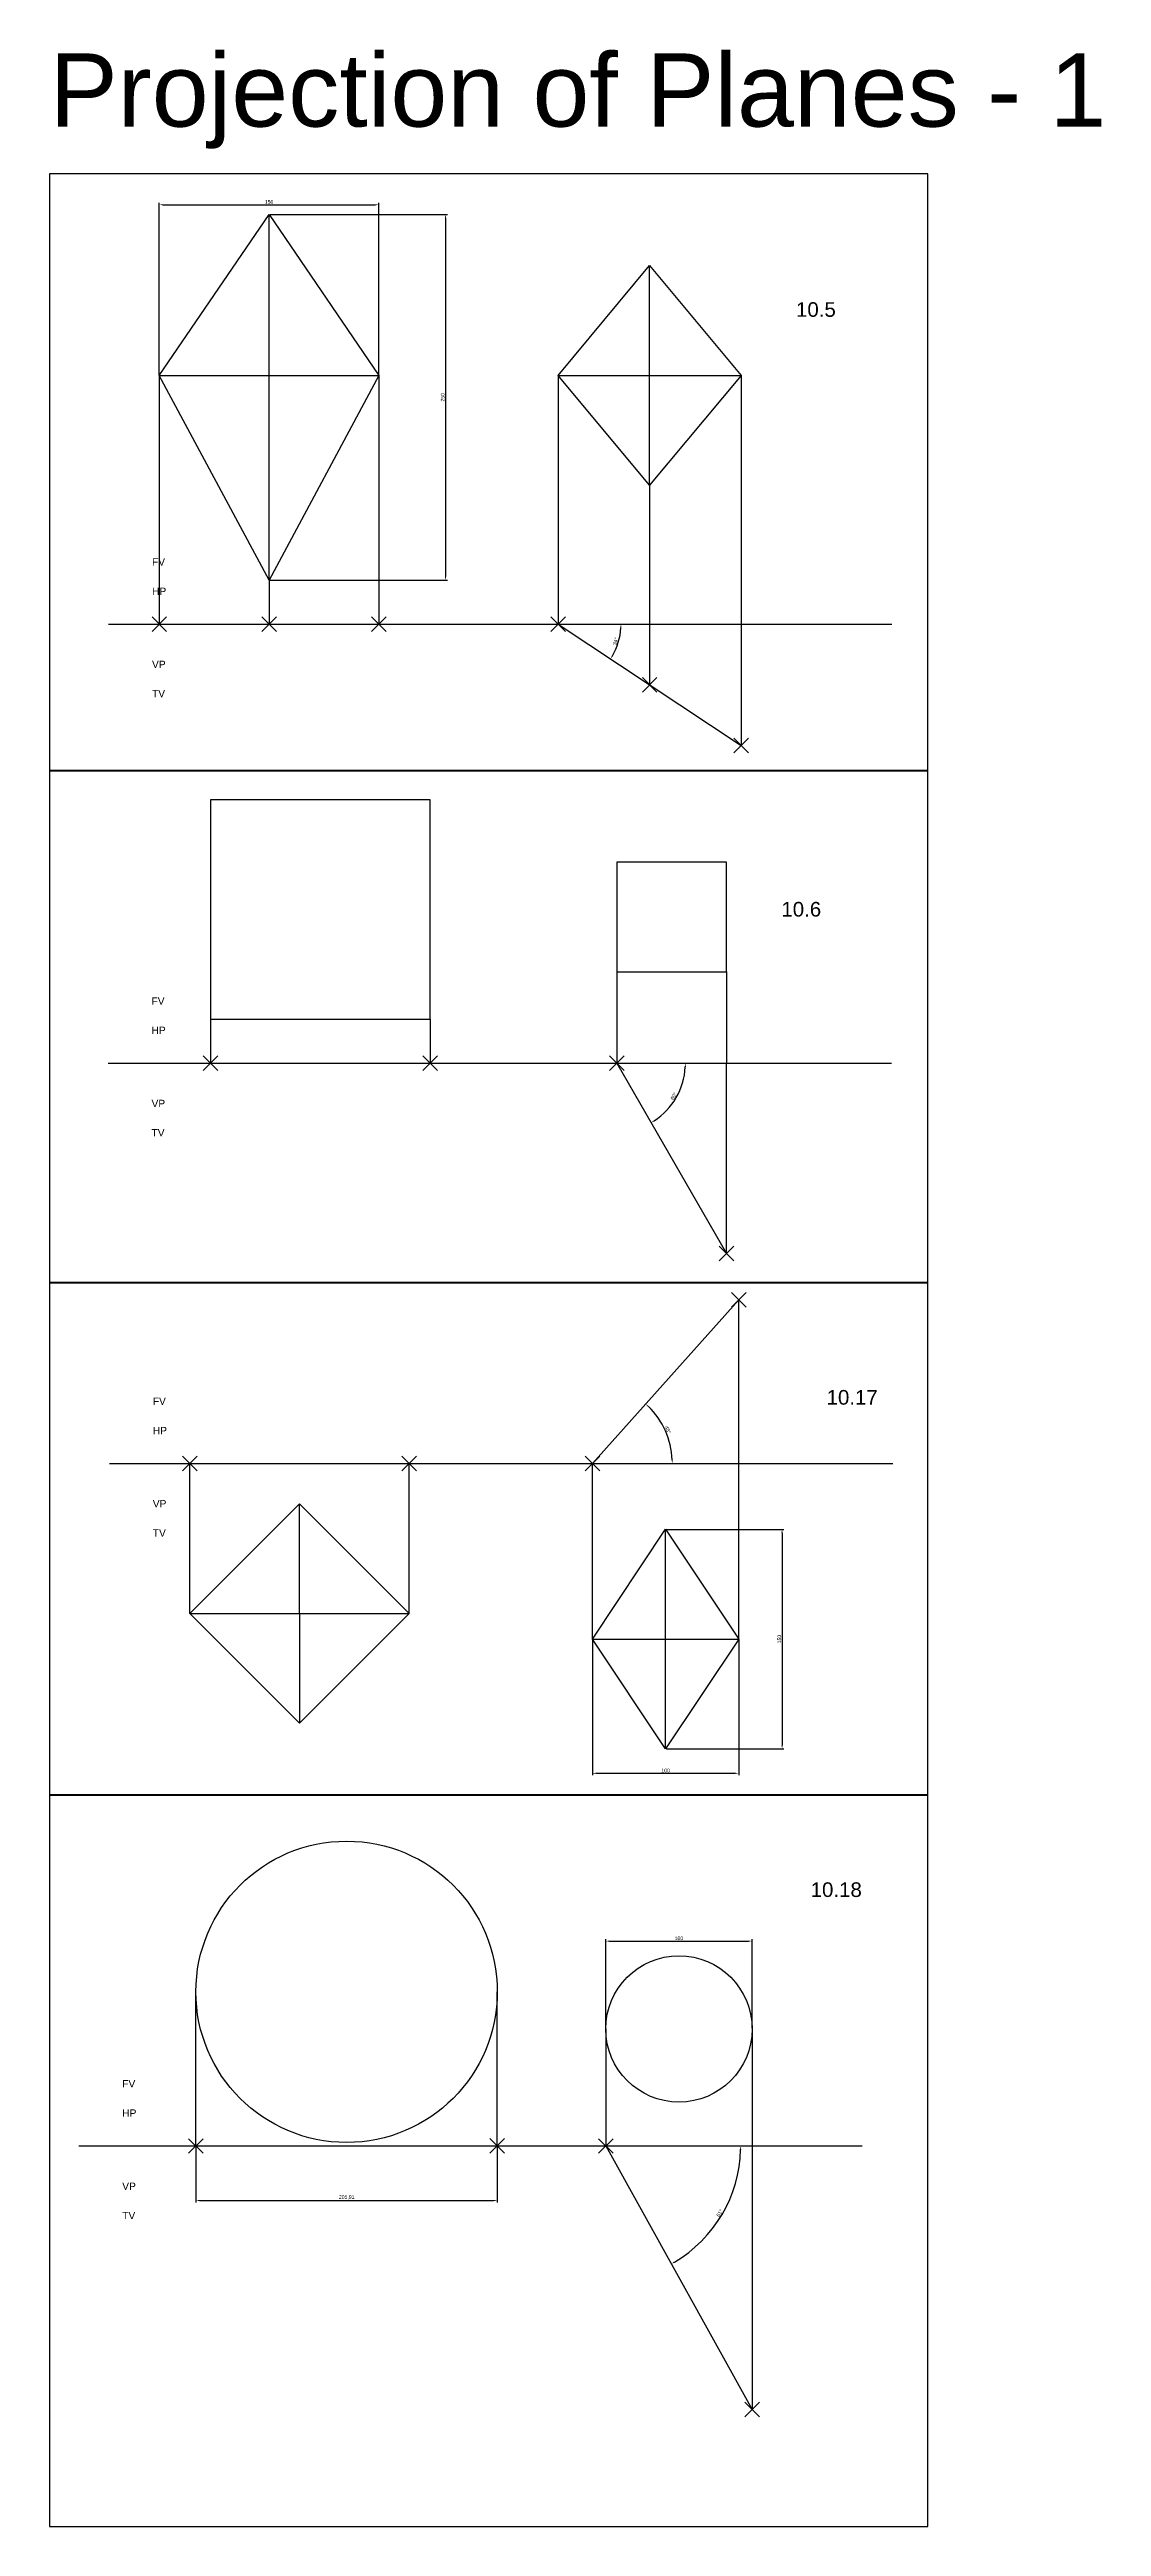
# Model space of a CAD drawing. Header units: millimetres. Extents: x 0 to 4015, y -1390 to 313.
# Drawn here: x 0 to 719, y -1390 to 303 of the extents above; entities that cross this region are included whole.
import ezdxf

# ---------------------------------------------------------------- set-up
doc = ezdxf.new("R2010")
doc.units = ezdxf.units.MM
doc.header["$PDMODE"] = 3
doc.header["$PDSIZE"] = 5
doc.styles.get("Standard").update_dxf_attribs({"font": 'arial.ttf'})
doc.dimstyles.new('ISO-25', dxfattribs={"dimtxt": 2.5, "dimasz": 2.5, "dimexe": 1.25, "dimexo": 0.625, "dimtad": 1, "dimtxsty": 'Standard', "dimcen": 2.5, "dimadec": 0, "dimazin": 0, "dimtfac": 1, "dimtmove": 0, "dimatfit": 3, "dimfxl": 1, "dimarcsym": 0})

# ---------------------------------------------------------------- blocks, each defined once
blk = doc.blocks.new('*D65')
at = {"color": 0, "lineweight": -2, "transparency": 16777216}
blk.add_arc((347.5, -90), 42.9, 329.7817, 356.6596, dxfattribs=at)
at = {"color": 0, "lineweight": 30, "transparency": 16777216}
for points in [[(389.9, -92.5), (390.7, -92.5), (390.4, -90)], [(384.9, -111.8), (384.2, -111.4), (383.2, -113.7)]]:
    blk.add_solid(points, dxfattribs=at)
at = {"layer": 'Defpoints', "color": 0, "lineweight": 30, "transparency": 16777216}
for p in [(40.3, -90), (347.5, -90), (575.6, -90), (387.2, -106.3), (472.5, -172.9)]:
    blk.add_point(p, dxfattribs=at)
at = {"color": 0, "lineweight": 30, "transparency": 16777216, "insert": (386.7, -101.8), "char_height": 2.5, "attachment_point": 5, "rotation": 73.2207}
blk.add_mtext('34°', dxfattribs=at)
blk = doc.blocks.new('*D92')
at = {"color": 0, "lineweight": -2, "transparency": 16777216}
for p, q in [((380, -1049.4), (380, -988.7)), ((382.5, -990), (477.5, -990)), ((480, -1049.4), (480, -988.7))]:
    blk.add_line(p, q, dxfattribs=at)
at = {"color": 0, "transparency": 16777216}
for points in [[(382.5, -989.6), (382.5, -990.4), (380, -990)], [(477.5, -989.6), (477.5, -990.4), (480, -990)]]:
    blk.add_solid(points, dxfattribs=at)
at = {"layer": 'Defpoints', "color": 0, "transparency": 16777216}
for p in [(480, -990), (380, -1050), (480, -1050)]:
    blk.add_point(p, dxfattribs=at)
at = {"color": 0, "transparency": 16777216, "insert": (430, -988.1), "char_height": 2.5, "attachment_point": 5}
blk.add_mtext('100', dxfattribs=at)
blk = doc.blocks.new('*D93')
at = {"color": 0, "lineweight": -2, "transparency": 16777216}
blk.add_arc((380, -1130), 92.2, 300.6083, 358.4463, dxfattribs=at)
at = {"color": 0, "transparency": 16777216}
for points in [[(471.7, -1132.5), (472.6, -1132.5), (472.2, -1130)], [(427.2, -1209.7), (426.7, -1209), (424.8, -1210.6)]]:
    blk.add_solid(points, dxfattribs=at)
at = {"layer": 'Defpoints', "color": 0, "transparency": 16777216}
for p in [(20, -1130), (380, -1130), (555.2, -1130), (450, -1190), (480, -1310)]:
    blk.add_point(p, dxfattribs=at)
at = {"color": 0, "transparency": 16777216, "insert": (457.8, -1175.8), "char_height": 2.5, "attachment_point": 5, "rotation": 59.5273}
blk.add_mtext('61°', dxfattribs=at)
blk = doc.blocks.new('*D94')
at = {"color": 0, "lineweight": -2, "transparency": 16777216}
for p, q in [((100, -1130.6), (100, -1168.5)), ((305.9, -1130.4), (305.9, -1168.5)), ((102.5, -1167.2), (303.4, -1167.2))]:
    blk.add_line(p, q, dxfattribs=at)
at = {"color": 0, "transparency": 16777216}
for points in [[(102.5, -1166.8), (102.5, -1167.7), (100, -1167.2)], [(303.4, -1166.8), (303.4, -1167.7), (305.9, -1167.2)]]:
    blk.add_solid(points, dxfattribs=at)
at = {"layer": 'Defpoints', "color": 0, "transparency": 16777216}
for p in [(100, -1130), (305.9, -1129.8), (305.9, -1167.2)]:
    blk.add_point(p, dxfattribs=at)
at = {"color": 0, "transparency": 16777216, "insert": (203, -1165.1), "char_height": 2.5, "attachment_point": 5}
blk.add_mtext('205,91', dxfattribs=at)
blk = doc.blocks.new('*D138')
at = {"color": 0, "lineweight": -2, "transparency": 16777216}
blk.add_arc((387.5, -390.1), 46.9, 303.0282, 356.9473, dxfattribs=at)
at = {"color": 0, "transparency": 16777216}
for points in [[(433.9, -392.6), (434.8, -392.6), (434.4, -390.1)], [(413.3, -429.8), (412.9, -429.1), (410.9, -430.7)]]:
    blk.add_solid(points, dxfattribs=at)
at = {"layer": 'Defpoints', "color": 0, "transparency": 16777216}
for p in [(40, -390.1), (387.5, -390.1), (575.2, -390.1), (423.4, -420.2), (462.4, -520)]:
    blk.add_point(p, dxfattribs=at)
at = {"color": 0, "transparency": 16777216, "insert": (426.5, -412.6), "char_height": 2.5, "attachment_point": 5, "rotation": 59.9877}
blk.add_mtext('60°', dxfattribs=at)
blk = doc.blocks.new('*D189')
at = {"color": 0, "lineweight": -2, "transparency": 16777216}
for p, q in [((150.6, 190), (271.8, 190)), ((270.5, 187.5), (270.5, -57.5)), ((150.6, -60), (271.8, -60))]:
    blk.add_line(p, q, dxfattribs=at)
at = {"color": 0, "transparency": 16777216}
for points in [[(270.1, 187.5), (271, 187.5), (270.5, 190)], [(270.1, -57.5), (271, -57.5), (270.5, -60)]]:
    blk.add_solid(points, dxfattribs=at)
at = {"layer": 'Defpoints', "color": 0, "transparency": 16777216}
for p in [(150, 190), (150, -60), (270.5, -60)]:
    blk.add_point(p, dxfattribs=at)
at = {"color": 0, "transparency": 16777216, "insert": (268.6, 65), "char_height": 2.5, "attachment_point": 5, "rotation": 90}
blk.add_mtext('250', dxfattribs=at)
blk = doc.blocks.new('*D190')
at = {"color": 0, "lineweight": -2, "transparency": 16777216}
for p, q in [((75, 80.6), (75, 197.9)), ((77.5, 196.6), (222.5, 196.6)), ((225, 80.6), (225, 197.9))]:
    blk.add_line(p, q, dxfattribs=at)
at = {"color": 0, "transparency": 16777216}
for points in [[(77.5, 197), (77.5, 196.2), (75, 196.6)], [(222.5, 197), (222.5, 196.2), (225, 196.6)]]:
    blk.add_solid(points, dxfattribs=at)
at = {"layer": 'Defpoints', "color": 0, "transparency": 16777216}
for p in [(225, 196.6), (75, 80), (225, 80)]:
    blk.add_point(p, dxfattribs=at)
at = {"color": 0, "transparency": 16777216, "insert": (150, 198.5), "char_height": 2.5, "attachment_point": 5}
blk.add_mtext('150', dxfattribs=at)
blk = doc.blocks.new('*D327')
at = {"color": 0, "lineweight": -2, "transparency": 16777216}
for p, q in [((421.5, -708.6), (501.7, -708.6)), ((500.5, -711.1), (500.5, -856.1)), ((421.5, -858.6), (501.7, -858.6))]:
    blk.add_line(p, q, dxfattribs=at)
at = {"color": 0, "transparency": 16777216}
for points in [[(500, -711.1), (500.9, -711.1), (500.5, -708.6)], [(500, -856.1), (500.9, -856.1), (500.5, -858.6)]]:
    blk.add_solid(points, dxfattribs=at)
at = {"layer": 'Defpoints', "color": 0, "transparency": 16777216}
for p in [(420.9, -708.6), (420.9, -858.6), (500.5, -858.6)]:
    blk.add_point(p, dxfattribs=at)
at = {"color": 0, "transparency": 16777216, "insert": (498.6, -783.6), "char_height": 2.5, "attachment_point": 5, "rotation": 90}
blk.add_mtext('150', dxfattribs=at)
blk = doc.blocks.new('*D328')
at = {"color": 0, "lineweight": -2, "transparency": 16777216}
for p, q in [((370.9, -784.2), (370.9, -876.5)), ((470.9, -784.2), (470.9, -876.5)), ((373.4, -875.3), (468.4, -875.3))]:
    blk.add_line(p, q, dxfattribs=at)
at = {"color": 0, "transparency": 16777216}
for points in [[(373.4, -874.9), (373.4, -875.7), (370.9, -875.3)], [(468.4, -874.9), (468.4, -875.7), (470.9, -875.3)]]:
    blk.add_solid(points, dxfattribs=at)
at = {"layer": 'Defpoints', "color": 0, "transparency": 16777216}
for p in [(370.9, -783.6), (470.9, -783.6), (470.9, -875.3)]:
    blk.add_point(p, dxfattribs=at)
at = {"color": 0, "lineweight": 0, "transparency": 16777216, "insert": (420.9, -873.4), "char_height": 2.5, "attachment_point": 5}
blk.add_mtext('100', dxfattribs=at)
blk = doc.blocks.new('*D329')
at = {"color": 0, "lineweight": -2, "transparency": 16777216}
blk.add_arc((370.9, -663.6), 54.6, 2.6261, 45.5738, dxfattribs=at)
at = {"color": 0, "transparency": 16777216}
for points in [[(408.8, -624.9), (409.3, -624.3), (407.2, -622.9)], [(425.8, -661.1), (425, -661.1), (425.4, -663.6)]]:
    blk.add_solid(points, dxfattribs=at)
at = {"layer": 'Defpoints', "color": 0, "transparency": 16777216}
for p in [(470.9, -551.7), (423.3, -648.5), (40.9, -663.6), (370.9, -663.6), (576.1, -663.6)]:
    blk.add_point(p, dxfattribs=at)
at = {"color": 0, "transparency": 16777216, "insert": (422.4, -640.5), "char_height": 2.5, "attachment_point": 5, "rotation": 294.0999}
blk.add_mtext('48°', dxfattribs=at)

msp = doc.modelspace()

# ---------------------------------------------------------------- linework, layer by layer
for p, q in [((75, 80), (150, 190)), ((150, -60), (150, 190)), ((150, 190), (225, 80)), ((347.5, 80), (410, 155)), ((410, 5), (410, 155)), ((410, 155), (472.5, 80)), ((75, 80), (225, 80)), ((150, -60), (75, 80)), ((225, 80), (150, -60)), ((347.5, 80), (472.5, 80)), ((410, 5), (347.5, 80)), ((472.5, 80), (410, 5)), ((40.34, -90), (575.559, -90)), ((40, -390.064), (575.219, -390.064)), ((40.88, -663.56), (576.099, -663.56)), ((95.789, -766.096), (95.789, -663.56)), ((245.789, -766.096), (245.789, -663.56)), ((95.789, -766.096), (170.789, -691.096)), ((170.789, -766.096), (170.789, -691.096)), ((170.789, -691.096), (245.789, -766.096)), ((370.88, -783.56), (420.88, -708.56)), ((420.88, -858.56), (420.88, -708.56)), ((420.88, -708.56), (470.88, -783.56)), ((95.789, -766.096), (245.789, -766.096)), ((170.789, -841.096), (95.789, -766.096)), ((170.789, -766.096), (170.789, -841.096)), ((245.789, -766.096), (170.789, -841.096)), ((370.88, -783.56), (470.88, -783.56)), ((420.88, -858.56), (370.88, -783.56)), ((470.88, -783.56), (420.88, -858.56)), ((20, -1130), (555.219, -1130))]:
    msp.add_line(p, q)
at = {"color": 4}
for p, q in [((75, 80), (75, -90)), ((225, 80), (225, -90)), ((347.5, 80), (347.5, -90)), ((472.5, 80), (472.5, -90)), ((410, 5), (410, -131.46)), ((150, -60), (150, -90)), ((472.5, -90), (472.498, -172.919)), ((387.5, -327.564), (387.5, -390.064)), ((462.5, -327.564), (462.5, -390.064)), ((110, -360.064), (110, -390.064)), ((260, -360.064), (260, -390.064)), ((462.444, -520), (462.444, -390.064)), ((470.88, -663.56), (470.86, -551.739)), ((370.88, -783.56), (370.88, -663.56)), ((470.88, -783.56), (470.88, -663.56)), ((100, -1130), (100, -1024.631)), ((305.913, -1129.804), (305.913, -1024.631)), ((380, -1050), (380, -1130)), ((480, -1050), (480, -1130)), ((480, -1130), (480, -1280)), ((480, -1280), (480, -1310))]:
    msp.add_line(p, q, dxfattribs=at)
at = {"lineweight": 30}
for p, q in [((75, -90), (225, -90)), ((347.5, -90), (472.498, -172.919)), ((110, -390.064), (260, -390.064)), ((387.5, -390.064), (462.444, -520)), ((370.88, -663.56), (470.86, -551.739)), ((95.789, -663.56), (245.789, -663.56)), ((100, -1130), (305.913, -1129.804)), ((380, -1130), (480, -1310))]:
    msp.add_line(p, q, dxfattribs=at)
at = {"color": 4, "lineweight": 50}
for p, q in [((0.01, -190), (600.01, -189.986)), ((0.018, -540), (600.018, -539.986)), ((0.027, -890), (600.027, -889.986))]:
    msp.add_line(p, q, dxfattribs=at)
for points in [[(0.039, -1390), (600.039, -1390), (600, 217.723), (0, 217.723)], [(110, -360.064), (260, -360.064), (260, -210.064), (110, -210.064)], [(387.5, -327.564), (462.5, -327.564), (462.5, -252.564), (387.5, -252.564)]]:
    msp.add_lwpolyline(points, close=True)
at = {"color": 6, "lineweight": 30}
msp.add_circle((202.956, -1024.631), 102.956, dxfattribs=at)
msp.add_circle((430, -1050), 50)
at = {"lineweight": 30}
for p in [(347.5, -90), (75, -90), (150, -90), (225, -90), (409.999, -131.459), (472.498, -172.919)]:
    msp.add_point(p, dxfattribs=at)
at = {"color": 4}
for p in [(110, -390.064), (260, -390.064), (387.5, -390.064), (462.444, -520), (100, -1130), (305.913, -1129.804), (380, -1130), (480, -1310)]:
    msp.add_point(p, dxfattribs=at)
for p in [(470.86, -551.739), (95.789, -663.56), (245.789, -663.56), (370.88, -663.56)]:
    msp.add_point(p)

# ---------------------------------------------------------------- texts
at = {"color": 3}
msp.add_text('Projection of Planes - 1', height=50, dxfattribs=at).set_placement((0, 250))
at = {"color": 1, "lineweight": 30}
for s, p in [('10.5', (510, 120)), ('10.6', (500, -289.829)), ('10.17', (530.88, -623.39)), ('10.18', (520, -959.829))]:
    msp.add_text(s, height=10, dxfattribs=at).set_placement(p)
for s, p in [('FV', (70, -50)), ('HP', (70, -70)), ('HP', (70, -70)), ('VP', (70, -120)), ('TV', (70, -140)), ('FV', (69.66, -350.064)), ('HP', (69.66, -370.064)), ('VP', (69.66, -420.064)), ('TV', (69.66, -440.064)), ('FV', (70.54, -623.56)), ('HP', (70.54, -643.56)), ('VP', (70.54, -693.56)), ('TV', (70.54, -713.56)), ('FV', (49.66, -1090)), ('HP', (49.66, -1110)), ('VP', (49.66, -1160)), ('TV', (49.66, -1180))]:
    msp.add_text(s, height=5).set_placement(p)

# ---------------------------------------------------------------- dimensions: what is measured, and where the dimension line sits
for base, p1, p2, picture, middle in [((225, 196.611), (75, 80), (225, 80), '*D190', (150, 198.512)), ((480, -990), (380, -1050), (480, -1050), '*D92', (430, -988.099))]:
    dim = msp.add_linear_dim(base=base, p1=p1, p2=p2, dimstyle='ISO-25')
    dim.commit()
    dim.dimension.update_dxf_attribs({"geometry": picture, "text_midpoint": middle})
for base, p1, p2, picture, middle in [((270.545, -60), (150, 190), (150, -60), '*D189', (268.644, 65)), ((500.464, -858.56), (420.88, -708.56), (420.88, -858.56), '*D327', (498.563, -783.56))]:
    dim = msp.add_linear_dim(base=base, p1=p1, p2=p2, angle=90, dimstyle='ISO-25')
    dim.commit()
    dim.dimension.update_dxf_attribs({"geometry": picture, "text_midpoint": middle})
at = {"lineweight": 30}
dim = msp.add_angular_dim_2l(base=(387.159, -106.324), line1=((40.34, -90), (575.559, -90)), line2=((347.5, -90), (472.498, -172.919)), dimstyle='ISO-25', dxfattribs=at)
dim.commit()
dim.dimension.update_dxf_attribs({"geometry": '*D65', "text_midpoint": (386.74, -101.832)})
at = {"color": 4}
for base, line1, line2, picture, middle in [((423.44, -420.239), ((40, -390.064), (575.219, -390.064)), ((387.5, -390.064), (462.444, -520)), '*D138', (426.489, -412.585)), ((449.97, -1190.035), ((20, -1130), (555.219, -1130)), ((380, -1130), (480, -1310)), '*D93', (457.822, -1175.791))]:
    dim = msp.add_angular_dim_2l(base=base, line1=line1, line2=line2, dimstyle='ISO-25', dxfattribs=at)
    dim.commit()
    dim.dimension.update_dxf_attribs({"geometry": picture, "text_midpoint": middle})
dim = msp.add_angular_dim_2l(base=(423.3, -648.463), line1=((40.88, -663.56), (576.099, -663.56)), line2=((370.88, -663.56), (470.86, -551.739)), dimstyle='ISO-25')
dim.commit()
dim.dimension.update_dxf_attribs({"geometry": '*D329', "text_midpoint": (422.411, -640.509)})
at = {"lineweight": 0}
dim = msp.add_linear_dim(base=(470.88, -875.275), p1=(370.88, -783.56), p2=(470.88, -783.56), dimstyle='ISO-25', dxfattribs=at)
dim.commit()
dim.dimension.update_dxf_attribs({"geometry": '*D328', "text_midpoint": (420.88, -873.374)})
at = {"color": 4}
dim = msp.add_linear_dim(base=(305.913, -1167.234), p1=(100, -1130), p2=(305.913, -1129.804), dimstyle='ISO-25', dxfattribs=at)
dim.commit()
dim.dimension.update_dxf_attribs({"geometry": '*D94', "text_midpoint": (202.956, -1165.107)})

doc.saveas('drawing.dxf')
